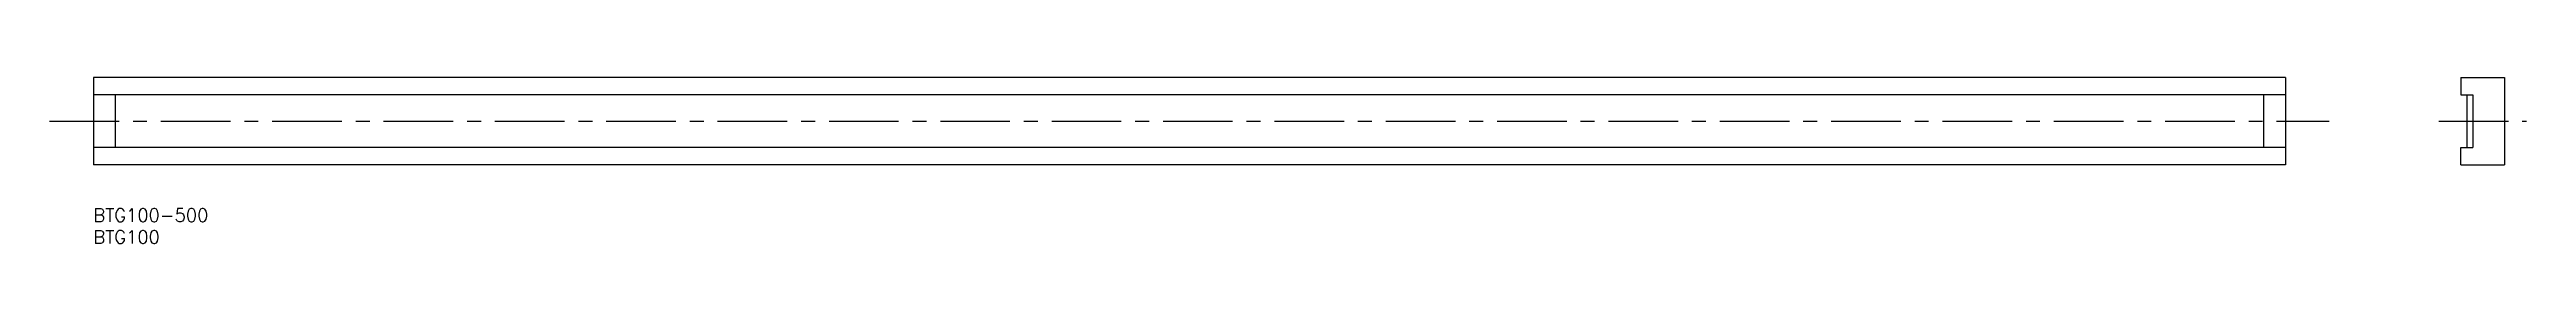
# Model space of a CAD drawing. Extents: x -10 to 555, y -8 to 30.
import ezdxf

# ---------------------------------------------------------------- set-up
doc = ezdxf.new("R2010")
doc.units = 0
doc.header["$LTSCALE"] = 0.5
doc.linetypes.add('CENTER', pattern=[50.8, 31.75, -6.35, 6.35, -6.35])
for name, color, linetype in [('MSM_CENTER', 1, 'CENTER'), ('MSM_CONTINUOUS', 7, 'CONTINUOUS'), ('MSM_PART_NUMBER', 7, 'CONTINUOUS')]:
    doc.layers.add(name, color=color, linetype=linetype)
doc.styles.get("Standard").update_dxf_attribs({"font": 'txt.shx', "height": 3, "bigfont": 'bigfont.shx'})

# ---------------------------------------------------------------- blocks, each defined once
blk = doc.blocks.new('*U2')
at = {"layer": 'MSM_PART_NUMBER'}
blk.add_text('BTG100-500', height=3, dxfattribs=at).set_placement((0, -3))
blk = doc.blocks.new('*U3')
at = {"layer": 'MSM_PART_NUMBER'}
blk.add_text('BTG100', height=3, dxfattribs=at).set_placement((0, -8))

msp = doc.modelspace()

# ---------------------------------------------------------------- linework, layer by layer
at = {"layer": 'MSM_CENTER'}
for p, q in [((-10, 20), (510, 20)), ((535, 20), (555, 20))]:
    msp.add_line(p, q, dxfattribs=at)
at = {"layer": 'MSM_CONTINUOUS'}
for p, q in [((500, 30), (0, 30)), ((0, 30), (0, 10)), ((500, 30), (500, 10)), ((540, 30), (550, 30)), ((540, 30), (540, 26)), ((550, 30), (550, 10)), ((500, 26), (0, 26)), ((5, 26), (5, 14)), ((495, 26), (495, 14)), ((540, 26), (542.8, 26)), ((541.4, 26), (541.4, 14)), ((542.8, 26), (542.8, 14)), ((500, 14), (0, 14)), ((540, 14), (542.8, 14)), ((540, 10), (540, 14)), ((500, 10), (0, 10)), ((540, 10), (550, 10))]:
    msp.add_line(p, q, dxfattribs=at)

# ---------------------------------------------------------------- block references
for name in ['*U2', '*U3']:
    msp.add_blockref(name, (0, 0), dxfattribs=at)

doc.saveas('drawing.dxf')
